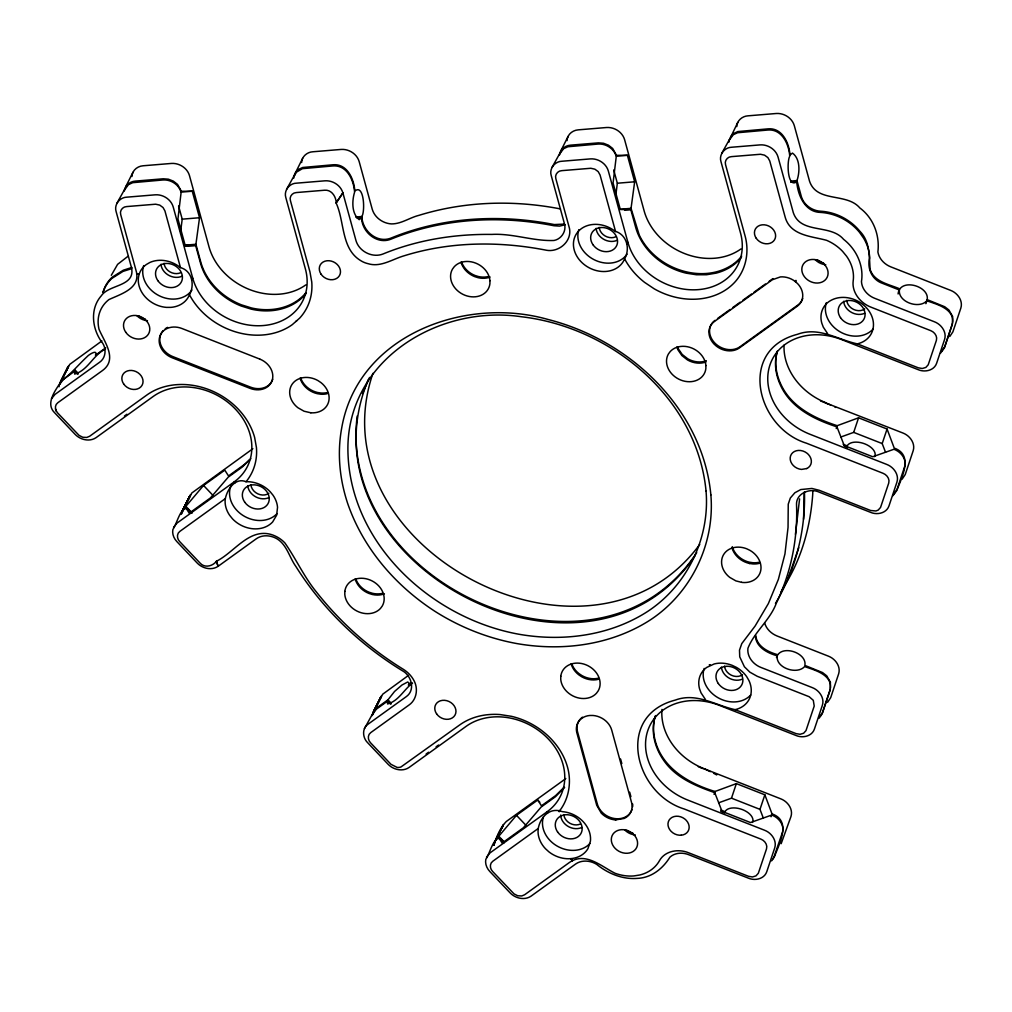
<?xml version="1.0" encoding="UTF-8"?>
<svg xmlns="http://www.w3.org/2000/svg" width="1012" height="1012" viewBox="0 0 1012 1012"><rect width="100%" height="100%" fill="white"/><g stroke="black" fill="none" stroke-linecap="round" stroke-linejoin="round"><path stroke-width="1.5" d="M246.055 481.725C235.037 477.095 226.852 489.972 225.233 499.232A27.223 22.466 27.9 0 0 229.648 515.31L232.532 518.865A27.223 22.466 27.9 0 0 272.658 521.939L276.63 515.222L277.541 507.303A27.223 22.466 27.9 0 0 273.076 495.285L270.179 491.731A27.223 22.466 27.9 0 0 246.055 481.725A67.096 55.369 27.9 0 0 256.441 447.57L254.632 437.437A67.096 55.369 27.9 0 0 146.791 395.059L89.651 436.248L86.779 437.45L82.769 437.26L79.037 435.362L57.671 412.972C54.888 410.277 54.357 405.091 57.836 402.713L102.44 370.569C118.024 359.311 104.287 341.752 99.024 329.279A39.949 32.953 27.9 0 1 108.954 299.565C121.073 293.935 141.541 288.205 135.962 270.229L120.694 214.569C119.441 210.711 122.667 206.65 126.626 206.575L155.658 204.209L159.732 205.107L163.046 207.536L164.931 210.913L180.478 267.623C192.217 270.761 194.886 285.207 189.459 294.745A27.223 22.466 27.9 0 1 170.977 307.37L166.461 307.382A27.223 22.466 27.9 0 1 140.592 290.027A27.223 22.466 27.9 0 1 146.234 264.575L149.789 262.513A27.223 22.466 27.9 0 1 179.896 267.168L180.478 267.623M812.762 490.643L812.762 493.755C810.511 526.556 801.58 559.32 783.579 587.074M494.235 845.26L494.248 844.122M560.711 815.052L560.699 815.545A13.966 11.524 27.9 0 0 581.698 827.525M782.896 830.713C783.579 823.654 778.127 817.367 771.751 815.052L750.524 822.554L722.024 811.358L714.75 792.662C695.459 785.932 675.194 777.532 663.366 759.885A60.505 49.917 27.9 0 1 655.485 715.573M830.548 688.059C831.497 674.245 814.458 670.096 804.629 666.579C796.937 675.118 775.496 667.895 777.203 655.814C767.665 653.157 756.204 647.338 755.395 636.143M905.095 464.925C905.778 457.841 900.338 451.592 893.963 449.265L872.736 456.754L844.236 445.558L836.962 426.862C814.508 419.613 790.992 408.076 780.619 385.509A60.505 49.917 27.9 0 1 777.254 351.164M952.76 322.259C953.709 308.445 936.657 304.308 926.828 300.792C919.111 309.432 897.834 302.006 899.402 290.014L882.236 283.259C871.99 279.717 866.879 268.218 869.662 257.971A46.539 38.405 27.9 0 0 863.679 238.275L859.454 232.267A46.539 38.405 27.9 0 0 820.302 212.406C804.768 211.976 797.798 195.012 796.722 181.755L790.65 182.261M803.579 519.245L804.198 492.667M804.451 491.68C805.678 530.769 795.596 569.895 775.458 603.43M357.173 416.058C336.414 585.341 598.37 702.379 696.711 552.641M795.432 534.298L799.594 498.853M180.604 231.647L182.211 219.161L178.567 205.904M615.739 195.708L617.345 183.223L613.715 169.978M131.939 176.531L132.129 175.076M301.639 162.527C301.715 156.632 307.129 152.04 312.809 151.775L341.158 149.434C348.912 148.865 356.932 153.938 359.146 161.503L372.239 209.231C374.63 217.529 382.814 223.361 391.29 223.905C401.132 224.095 409.658 217.618 418.968 215.341C464.647 201.236 513.653 199.794 560.458 208.927M567.074 140.605L567.264 139.15M736.774 126.601C736.85 120.681 742.277 116.14 747.957 115.836L776.293 113.496C784.047 112.939 792.067 117.999 794.281 125.564L809.549 181.237C816.975 203.07 846.538 192.305 859.833 207.941C873.558 218.137 879.871 235.315 877.885 251.95C879.048 258.806 884.425 264.334 890.775 266.852L950.635 290.381C957.466 292.961 963.171 300.577 960.856 308.053L952.887 331.873L949.762 336.528M538.245 828.474L538.169 829.106A27.223 22.466 27.9 0 0 545.468 848.726L548.934 851.876A27.223 22.466 27.9 0 0 587.934 848.651L590.413 841.225A27.223 22.466 27.9 0 0 562.368 811.662C550.06 806.855 540.471 816.747 538.245 828.474L492.806 861.237C489.34 863.603 489.846 868.802 492.642 871.484L514.007 893.874L517.739 895.772L521.749 895.962L524.621 894.76L569.225 862.616C585.227 851.269 601.242 866.398 615.106 873.293A39.949 32.953 27.9 0 0 633.904 875.937L639.875 874.975A39.949 32.953 27.9 0 0 659.52 860.592C665.162 850.611 678.672 848.651 688.577 852.762L748.437 876.278L752.409 876.961L755.977 875.886L758.33 873.267L766.514 848.878C767.804 844.742 764.642 840.517 760.86 839.1L684.163 808.967C634.448 793.648 614.891 715.724 675.257 700.102C696.585 692.17 715.155 705.364 735.104 709.652L796.102 733.624L800.075 734.295L803.642 733.232L805.995 730.601L814.217 706.047L813.294 700.329L809.183 696.724L757.191 676.269L749.867 672.158L744.415 666.781L739.734 656.851L739.494 650.159L741.783 643.594L755.104 626.048L768.374 603.557L778.367 579.408L784.958 553.918L788.044 527.429L788.247 504.166L790.309 498.056L794.863 492.755L800.796 489.555L811.902 488.454L819.315 490.314L870.649 510.491L875.924 510.984L878.188 510.086L880.541 507.467L888.726 483.078C890.016 478.929 886.841 474.729 883.071 473.3L806.374 443.167C756.647 427.848 737.103 349.924 797.469 334.302C818.797 326.37 837.367 339.564 857.316 343.865L918.301 367.824L922.286 368.494L925.853 367.432L928.206 364.801L936.378 340.424C937.669 336.275 934.519 332.088 930.724 330.646L870.864 307.117C860.478 303.094 851.712 292.519 853.179 280.919A39.949 32.953 27.9 0 0 846.589 256.238L842.566 251.343A39.949 32.953 27.9 0 0 826.576 240.312C811.282 236.163 789.891 235.619 785.034 216.644L769.765 160.971L767.88 157.594L764.566 155.165L760.505 154.267L731.474 156.632C727.514 156.696 724.276 160.769 725.541 164.627L745.085 235.948C749.475 251.861 746.122 269.825 734.838 282.146A67.096 55.369 27.9 0 1 654.195 288.812L644.505 282.31A67.096 55.369 27.9 0 1 624.606 258.819C630.337 248.876 626.896 234.531 615.043 231.229A27.223 22.466 27.9 0 0 576.941 233.076A27.223 22.466 27.9 0 0 588.933 267.674A27.223 22.466 27.9 0 0 624.606 258.819M305.864 292.645L304.65 294.277A60.505 49.917 27.9 0 1 251.431 307.939L241.438 304.84A60.505 49.917 27.9 0 1 200.755 261.956L195.911 244.271L199.528 217.732L192.255 191.217L181.376 191.268L177.53 184.399L173.356 181.135L168.397 179.187L163.274 178.795L135.418 181.097C130.042 181.401 124.868 185.424 124.312 190.977M741.682 256.125A60.505 49.917 27.9 0 1 733.143 264.233C710.588 279.843 679.115 274.745 658.331 258.49A60.505 49.917 27.9 0 1 639.242 235.024L631.045 208.345L634.663 181.793L627.389 155.291L616.51 155.342L612.665 148.46L608.49 145.209L603.544 143.261L598.408 142.869L570.553 145.159C565.189 145.5 559.99 149.472 559.446 155.038M59.025 386.786L59.253 385.711M101.908 340.93L69.727 364.383L59.518 384.535L63.427 379.323L74.774 371.138L77.924 374.465M181.3 514.362L191.761 493.034L250.508 450.441A60.239 49.702 27.9 0 0 252.861 448.632M293.758 178.099L294.505 174.734L302.613 158.391M372.188 715.585L382.65 694.257L408.468 675.396M493.995 845.298C496.399 836.848 500.168 827.854 506.304 821.491L563.431 780.315A60.239 49.702 27.9 0 0 565.784 778.494M728.893 142.161L729.146 141.035M729.412 139.858L737.748 122.452M777.267 351.721L776.052 357.198A60.505 49.917 27.9 0 0 780.872 384.332C791.257 406.9 814.774 418.424 837.215 425.685L858.568 417.817L887.069 429.025L894.216 448.076C913.988 455.008 901.616 477.664 896.796 490.516L892.875 495.804M615.777 819.91L616.068 818.721L615.448 819.91A18.621 15.357 27.9 0 1 601.255 813.117L596.726 805.274L576.903 732.979A18.621 15.357 27.9 0 1 589.907 715.471L592.994 715.471A18.621 15.357 27.9 0 1 611.716 730.107L631.539 802.402A18.621 15.357 27.9 0 1 624.227 818.442L615.448 819.91M795.558 281.779L795.925 280.375L795.306 281.551L797.671 283.702A18.621 15.357 27.9 0 1 797.317 306.168L739.405 347.926A18.621 15.357 27.9 0 1 716.382 346.155L714.017 344.004A18.621 15.357 27.9 0 1 714.371 321.538L772.282 279.78L780.404 276.909A18.621 15.357 27.9 0 1 795.306 281.551M66.994 369.899L67.551 367.824M189.029 498.549L189.598 496.475L181.806 512.072L190.509 494.653M380.145 698.963L381.397 695.876M501.965 828.423L503.432 824.527M60.416 382.587C55.065 390.86 45.173 403.725 54.774 412.909L75.166 434.388C80.353 439.866 89.613 442.092 96.102 437.627L153.242 396.438A60.239 49.702 27.9 0 1 235.404 409.114A60.239 49.702 27.9 0 1 234.253 481.826L234.645 483.002M190.926 513.135C182.527 498.271 177.062 524.279 172.9 529.39C171.964 533.792 173.798 538.359 176.822 541.559L197.201 563.039C202.4 568.516 211.647 570.743 218.149 566.277L256.39 538.713C262.576 534.374 271.102 535.209 277.313 539.004C287.003 545.164 289.483 557.637 295.883 566.48C322.512 608.895 359.45 644.378 402.055 670.551C411.34 675.257 415.793 689.969 406.242 696.673L368.001 724.238C361.739 728.501 362.625 737.938 367.71 742.77L388.089 764.262C393.288 769.74 402.536 771.954 409.038 767.488L466.178 726.312A60.239 49.702 27.9 0 1 548.327 738.988A60.239 49.702 27.9 0 1 547.176 811.7L547.568 812.864M503.849 842.996C495.463 828.132 489.998 854.141 485.823 859.251C484.9 863.666 486.721 868.22 489.745 871.421L510.137 892.913C515.323 898.39 524.57 900.604 531.072 896.139L575.676 863.995C581.875 859.669 590.439 860.478 596.65 864.349C608.06 873.571 622.481 879.592 637.37 878.378C651.462 877.834 662.822 868.65 669.919 857.164C674.941 852.623 682.518 852.256 688.615 854.672L748.475 878.188C754.977 880.997 764.3 879.011 766.767 871.724L774.724 847.892C777.077 840.428 771.359 832.749 764.503 830.219L687.818 800.087A60.239 49.702 27.9 0 1 647.731 730.778A60.239 49.702 27.9 0 1 719.443 705.389L796.14 735.534C802.642 738.33 811.966 736.356 814.42 729.057L822.389 705.225C824.729 697.761 819.024 690.095 812.168 687.565L760.834 667.389C753.27 664.441 746.894 656.75 747.919 648.3C754.345 631.88 770.094 620.128 776.331 603.177C791.03 572.703 797.873 538.751 796.533 504.963C795.761 493.35 810.005 487.62 819.366 492.224L870.687 512.388C877.189 515.197 886.512 513.21 888.979 505.924L896.936 482.091C899.288 474.615 893.571 466.975 886.714 464.419L810.017 434.287A60.239 49.702 27.9 0 1 769.942 364.978A60.239 49.702 27.9 0 1 841.655 339.602L918.352 369.734C924.854 372.53 934.177 370.556 936.631 363.257L944.588 339.437C946.941 331.974 941.236 324.321 934.38 321.765L874.52 298.236C867.676 295.529 861.857 289.166 861.465 281.589C864.02 265.46 856.278 249.192 843.578 239.325C830.308 223.614 800.682 234.48 793.294 212.621L778.026 156.961C775.837 149.371 767.804 144.286 760.037 144.893L731.689 147.233C724.541 147.36 718.735 154.735 720.974 161.667L740.518 232.988A60.239 49.702 27.9 0 1 698.457 289.622A60.239 49.702 27.9 0 1 627.883 242.285L608.326 170.965C606.137 163.387 598.105 158.302 590.338 158.897L561.989 161.237C554.867 161.363 548.934 168.7 551.262 175.683L564.354 223.412C566.771 230.825 561.584 239.072 553.994 240.476C533.273 241.337 512.755 233.228 491.781 234.417C454.692 233.936 417.387 239.857 382.991 253.999C372.403 258.199 359.146 251.495 355.984 240.616L342.891 192.887C340.702 185.297 332.67 180.225 324.903 180.819L296.554 183.159C289.369 183.235 283.613 190.686 285.827 197.593L305.384 268.914A60.239 49.702 27.9 0 1 263.31 325.548A60.239 49.702 27.9 0 1 192.748 278.211L173.191 206.891C171.003 199.313 162.957 194.228 155.203 194.823L126.854 197.163C119.707 197.315 113.863 204.664 116.127 211.609L131.396 267.282C136.114 286.775 109.005 284.144 101.339 295.744C89.398 309.153 92.143 329.899 102.705 343.258C106.589 349.203 105.703 358.058 99.669 362.22L55.065 394.364L51.511 398.703M225.322 498.612L179.883 531.363C176.404 533.741 176.936 538.928 179.719 541.622L200.098 563.102C204.614 568.276 212.71 566.265 216.429 561.243C234.126 552.59 248.965 527.897 271.292 534.526C276.44 536.12 281.146 538.979 284.865 542.9C296.136 559.003 304.22 577.27 316.87 592.564C340.892 622.987 370.278 648.983 403.282 669.274C407.76 672.069 411.568 675.94 414.009 680.646C418.361 688.641 416.742 699.697 409.012 705.022L370.772 732.587C367.305 734.952 367.799 740.164 370.607 742.846L390.986 764.326L397.058 767.387A8.501 7.008 27.9 0 0 400.942 766.982L459.714 724.934A67.096 55.369 27.9 0 1 500.092 714.561L511.376 716.306A67.096 55.369 27.9 0 1 567.568 767.311C571.717 782.39 568.908 799.353 558.991 811.599M296.82 320.64L295.871 321.474M336.123 202.995L342.891 192.887L336.123 202.995C344.637 221.388 341.044 248.484 360.31 260.375A19.734 16.281 27.9 0 0 368.026 263.664C380.537 267.649 392.39 259.173 403.914 255.859C450.1 241.387 499.624 241.008 546.86 250.318C560.015 252.431 573.399 239.73 568.921 226.372L555.828 178.631C554.576 174.785 557.814 170.712 561.774 170.648L590.806 168.27L594.866 169.181L598.181 171.61L600.065 174.987L615.612 231.697M559.396 811.599L559.775 810.473M749.917 563.494L749.146 563.38A20.455 16.875 27.9 0 1 732.018 547.834M714.055 794.357L715.016 791.485L736.356 783.617L764.857 794.812L772.017 813.876L771.055 816.747M836.254 428.557L837.215 425.685M836.595 427.962L836.962 426.862M798.772 547.72L788.044 578.434M776.495 657.509C780.568 643.923 807.26 652.512 804.882 665.403L822.528 672.55L826.703 675.801L830.435 682.278L830.068 690.235L822.25 713.65L819.125 718.216M898.087 293.973C899.832 276.187 934.076 287.37 926.132 302.499M718.722 802.782L731.486 798.177L736.356 783.617M840.934 436.982L853.698 432.377L858.568 417.817M925.866 303.676L926.828 300.792M763.326 818.088L759.987 809.372L764.857 794.812M885.538 452.288L882.198 443.572L887.069 429.025M782.668 831.725L773.927 857.139M830.333 689.058L822.503 712.473L820.264 716.268M904.88 465.925L897.062 489.34L893.938 493.907M952.545 323.258L944.715 346.673L941.603 351.24M132.218 174.418C133.344 169.459 138.163 166.095 143.109 165.778L171.458 163.438C179.2 162.881 187.233 167.954 189.446 175.506L209.003 246.827A60.239 49.702 27.9 0 0 305.826 284.878M567.352 138.492C568.478 133.508 573.311 130.194 578.244 129.852L606.593 127.512C614.347 126.955 622.355 132.015 624.581 139.58L644.138 210.901A60.239 49.702 27.9 0 0 740.961 248.939M372.922 373.339C313.366 548.023 590.085 693.41 699.735 544.469M563.988 224.107L554.285 224.563C500.017 213.886 442.573 216.922 391.1 238.048C377.033 243.677 362.309 230.787 361.841 216.517C365.307 211.394 364.067 183.438 354.845 191.002C354.01 179.162 347.268 163.463 332.973 164.779L302.689 167.486L298.439 169.447L295.428 172.723M899.668 288.837C889.371 284.321 874.09 282.032 870.143 269.458C869.106 256.112 870.181 241.59 859.719 231.09A46.539 38.405 27.9 0 0 820.555 211.217C812.041 210.736 803.756 204.892 801.352 196.556L796.975 180.579C799.923 172.027 800.302 158.745 792.472 153.09L789.992 155.076C789.196 143.211 782.314 127.563 768.108 128.853L737.824 131.56L733.573 133.521L730.563 136.797M368.305 379.664C293.025 559.484 585.126 716.547 694.725 556.296M362.435 393.516L369.557 377.425M111.307 275.315L117.594 264.36L127.866 256.39M124.539 189.927L128.473 184.639L132.724 182.679L163.008 179.972C170.914 179.39 179.073 184.665 181.11 192.444L177.935 218.959L185.196 245.461L195.645 245.461L200.49 263.133A60.505 49.917 27.9 0 0 241.172 306.016L251.166 309.128A60.505 49.917 27.9 0 0 306.294 293.24M294.252 175.911L296.491 172.129L302.424 168.662L332.72 165.955C346.989 164.652 353.82 180.326 354.592 192.191C351.898 200.831 351.569 213.848 359.222 219.667L361.575 217.694L356.945 218.073M181.54 513.248L182.464 511.237M559.674 154.001L563.608 148.713L567.858 146.753L598.143 144.046C606.049 143.464 614.221 148.739 616.257 156.518L613.07 183.033L620.331 209.535L630.78 209.522L635.625 227.207A60.505 49.917 27.9 0 0 686.3 273.189L696.471 274.758L706.515 274.745L716.116 273.139A60.505 49.917 27.9 0 0 741.429 257.314M372.429 714.472L376.363 709.184L387.697 701.012L390.86 704.339M729.386 139.985L733.308 134.697L737.558 132.736L767.855 130.029C781.96 128.764 789.031 144.362 789.727 156.253C786.716 161.439 787.361 188.649 796.722 181.755M494.476 843.122L495.387 841.111M74.774 371.138L74.597 374.098C87.981 370.405 93.281 354.769 105.438 349.039M387.697 701.012L387.52 703.972C398.564 701.152 403.99 689.374 412.567 683.087M125.716 186.739L132.901 172.394M59.759 383.421L68.462 366.015M560.863 150.813L568.048 136.468M372.694 713.296L380.752 697.167M494.729 841.946L502.787 825.817M60.201 382.46L68.082 366.774L60.682 381.41C70.764 374.364 78.228 364.902 87.234 356.528C88.74 354.605 98.215 348.811 95.47 355.237L105.703 347.862M182.249 511.111L190.13 495.412L182.717 510.061L203.551 485.456L224.79 470.15L228.522 475.944L242.69 465.735A60.505 49.917 27.9 0 0 249.331 459.853M373.137 712.322L381.018 696.635L373.605 711.284L376.616 708.008L387.963 699.836L394.541 691.474L401.992 684.997L407.672 682.012L409.088 682.999L408.393 685.099L411.656 682.746M495.172 840.972L503.053 825.286L495.652 839.935L516.474 815.318L537.714 800.024L539.788 802.212M780.707 592.602L786.425 581.584M364.447 728.577L373.352 712.461M116.886 203.285L125.463 187.916M286.598 189.269L295.162 173.9M552.033 167.347L560.597 151.99M721.733 153.343L730.297 137.974M173.558 527.353L177.113 523.014L234.253 481.826L235.29 482.56M486.481 857.227L490.036 852.888L547.176 811.7L548.213 812.421M781.15 843.704L790.979 816.507C793.307 809.043 787.589 801.415 780.758 798.835L704.074 768.703A60.239 49.702 27.9 0 1 661.949 709.412M191.787 279.603L192.748 278.211L191.584 278.781M626.921 243.664L627.883 242.285L626.719 242.855M250.812 458.689L242.425 466.911L228.269 477.12L210.458 497.891L189.231 513.198L185.791 507.733M564 787.374L555.613 795.609L541.458 805.805L537.714 800.024M564.607 787.387L555.36 796.786L541.192 806.994L523.394 827.753L502.154 843.059L498.726 837.594M772.611 858.922L773.231 858.087M772.966 859.264L774.585 856.304C779.404 843.451 791.776 820.808 772.017 813.876M902.109 479.195L905.234 474.539L913.191 450.707C915.518 443.231 909.801 435.628 902.97 433.035L825.425 402.827M827.563 702.328L830.688 697.673L838.644 673.84C840.972 666.377 835.254 658.761 828.423 656.168L777.102 636.004C771.422 633.727 766.4 629.11 764.705 623.114M940.527 353.137L944.462 347.85L952.279 324.435L952.646 316.478L948.902 310.014L944.727 306.75L927.093 299.615M771.473 860.883L772.346 860.099M124.413 416.058L126.917 414.25M717.508 318.54L730.095 309.457M732.625 307.648L740.177 302.196M742.694 300.387L751.511 294.037M754.029 292.215L765.363 284.043M769.133 281.323L772.915 278.604M426.103 754.029L428.595 752.22M436.096 746.818L438.588 745.022M735.104 709.652L735.775 709.501A27.223 22.466 27.9 0 0 748.956 680.57L746.729 676.712A27.223 22.466 27.9 0 0 736.432 667.376L732.157 665.327A27.223 22.466 27.9 0 0 714.244 663.948L706.705 667.427A27.223 22.466 27.9 0 0 699.545 688.83L701.05 692.878L705.389 699.418M131.952 267.446L123.287 270.217L112.117 277.237A46.539 38.405 27.9 0 0 103.009 292.354M490.112 277.01L488.227 277.68A20.455 16.875 27.9 0 1 478.145 277.705L474.767 276.655A20.455 16.875 27.9 0 1 463.825 268.104L462.142 265.195A20.455 16.875 27.9 0 1 461.017 262.159M706.325 360.689L704.428 361.36A20.455 16.875 27.9 0 1 687.755 358.792L682.202 354.44L678.356 348.874A20.455 16.875 27.9 0 1 677.534 346.85M706.06 361.866L704.162 362.536A20.455 16.875 27.9 0 1 687.502 359.968L681.949 355.617L678.091 350.051A20.455 16.875 27.9 0 1 676.965 347.015M565.177 224.727L559.649 226.106L554.019 225.752C499.751 215.063 442.307 218.111 390.847 239.224C376.894 244.815 361.879 232.026 361.575 217.694M131.737 268.661L123.021 271.393L111.851 278.414A46.539 38.405 27.9 0 0 103.097 292.304M857.316 343.865L857.974 343.7A27.223 22.466 27.9 0 0 866.044 307.357C856.822 297.617 840.453 293.708 828.904 301.627A27.223 22.466 27.9 0 0 821.757 323.03L823.262 327.078L827.588 333.618M181.237 192.128L192.255 191.217M616.371 156.202L627.389 155.291M182.211 219.161L199.528 217.732M617.345 183.223L634.663 181.793M355.655 217.023L361.841 216.517M790.903 181.085L796.975 180.579M185.07 245.17L195.911 244.271M620.166 209.244L631.045 208.345M184.753 246.359L195.645 245.461M624.568 210.041L630.78 209.522M136.633 274.163L139.276 273.948L136.633 273.885M749.146 563.38L752.586 563.912A20.455 16.875 27.9 0 0 759.228 563.355M820.504 400.904L830.662 405.015M698.293 766.704L700.62 767.602M853.698 432.377L882.198 443.572M843.173 444.281L847.208 445.875A14.775 8.273 18.5 0 1 864.83 443.876A14.775 8.273 18.5 0 1 874.634 456.652M844.261 445.988L846.943 447.051A14.775 8.273 18.5 0 0 846.487 448.341M777.456 654.625C768.133 652.019 756.812 646.415 755.736 635.498M710.462 665.289L709.285 664.821L710.247 665.365M700.974 767.754L703.213 768.627M715.016 791.485C689.539 783.819 662.771 768.563 655.321 741.126A60.505 49.917 27.9 0 1 654.916 717.192M731.486 798.177L759.987 809.372M720.961 810.081L724.997 811.662A14.775 8.273 18.5 0 1 742.618 809.676A14.775 8.273 18.5 0 1 752.422 822.44M720.696 811.257L724.731 812.851M710.323 771.65L704.074 768.703M834.925 407.026L835.773 407.444M713.561 773.244L716.724 774.939M840.782 338.995L841.655 339.336M718.571 704.782L719.443 705.124M203.551 485.456L212.887 495.298M516.474 815.318L525.823 825.172M75.027 369.962L78.19 373.289M387.963 699.836L391.113 703.15M186.056 506.557L192.204 513.033M498.979 836.418L504.115 841.82M572.628 860.668L570.73 858.657L572.362 860.769M55.496 408.911L56.444 411.34M216.328 561.559L218.149 566.277L216.429 561.243M620.596 759.051L621.836 763.567M629.679 792.181L630.919 796.697M336.224 202.691C335.946 196.505 331.569 189.586 324.675 190.218L296.339 192.558C292.379 192.634 289.128 196.695 290.406 200.553L309.95 271.874L311.759 282.006A67.096 55.369 27.9 0 1 299.704 318.084L292.329 324.612A67.096 55.369 27.9 0 1 189.459 294.745M596.093 228.332L596.473 230.432A13.966 11.524 27.9 0 0 617.092 240.312M247.776 485.671L248.142 487.784A13.966 11.524 27.9 0 0 268.775 497.664M826.285 403.168L826.285 402.902A60.239 49.702 27.9 0 1 784.06 345.092M181.958 276.238A13.966 11.524 27.9 0 1 160.959 264.258M742.416 679.09A13.966 11.524 27.9 0 1 721.417 667.098M384.421 593.816A20.455 16.875 27.9 0 1 372.302 594.487L368.925 593.437A20.455 16.875 27.9 0 1 355.174 578.953M327.331 393.655A20.455 16.875 27.9 0 1 320.69 394.199L317.249 393.668A20.455 16.875 27.9 0 1 300.121 378.121M147.474 320.715A13.966 11.524 27.9 0 1 136.835 315.617M864.627 313.29A13.966 11.524 27.9 0 1 843.628 301.31M635.283 834.925A13.966 11.524 27.9 0 1 624.644 829.84M598.332 679.33A20.455 16.875 27.9 0 1 581.66 676.75L578.712 674.776A20.455 16.875 27.9 0 1 571.122 663.796M825.779 264.714A13.966 11.524 27.9 0 1 815.141 259.616M590.009 843.451A27.223 22.466 27.9 0 1 557.283 846.146A27.223 22.466 27.9 0 1 543.457 816.874M277.086 513.577A27.223 22.466 27.9 0 1 243.006 515.462A27.223 22.466 27.9 0 1 231.52 484.584M750.727 695.004A27.223 22.466 27.9 0 1 718.001 697.711A27.223 22.466 27.9 0 1 704.175 668.426M627.048 254.176A27.223 22.466 27.9 0 1 594.069 259.679A27.223 22.466 27.9 0 1 578.839 229.661M872.939 329.216A27.223 22.466 27.9 0 1 840.213 331.911A27.223 22.466 27.9 0 1 826.374 302.639M191.913 290.102A27.223 22.466 27.9 0 1 158.935 295.618A27.223 22.466 27.9 0 1 143.704 265.587M163.172 330.595A18.621 15.357 27.9 0 0 172.85 356.603L250.584 387.153A18.621 15.357 27.9 0 0 272.747 379.31M165.222 328.786A18.621 15.357 27.9 0 1 167.638 327.369M632.032 809.448A18.621 15.357 27.9 0 1 614.512 818.544A18.621 15.357 27.9 0 1 597.346 804.097L577.536 731.802A18.621 15.357 27.9 0 1 582.419 717.166M632.664 804.034A18.621 15.357 27.9 0 1 632.614 806.804M802.706 298.591A18.621 15.357 27.9 0 1 797.949 304.991L740.025 346.736A18.621 15.357 27.9 0 1 714.636 342.828A18.621 15.357 27.9 0 1 714.991 320.349M180.604 272.734A10.993 9.07 27.9 0 1 164.07 263.297M488.48 276.504A20.455 16.875 27.9 0 1 478.398 276.529L475.02 275.479A20.455 16.875 27.9 0 1 464.091 266.915L462.408 264.018A20.455 16.875 27.9 0 1 461.586 262.007M327.584 392.479A20.455 16.875 27.9 0 1 320.943 393.023L317.515 392.492A20.455 16.875 27.9 0 1 300.703 377.969M382.65 593.298A20.455 16.875 27.9 0 1 372.568 593.31L369.19 592.26A20.455 16.875 27.9 0 1 355.756 578.788M268.85 493.325A10.993 9.07 27.9 0 1 257.693 493.78A10.993 9.07 27.9 0 1 250.887 484.71M742.504 674.751A10.993 9.07 27.9 0 1 731.347 675.219A10.993 9.07 27.9 0 1 724.541 666.149M145.386 319.172A13.966 11.524 27.9 0 1 138.872 316.06M580.357 824.021A10.993 9.07 27.9 0 1 563.823 814.584M864.716 308.951A10.993 9.07 27.9 0 1 853.559 309.419A10.993 9.07 27.9 0 1 846.74 300.349M759.481 562.179A20.455 16.875 27.9 0 1 752.839 562.723L749.411 562.204A20.455 16.875 27.9 0 1 732.283 546.657M615.739 236.808A10.993 9.07 27.9 0 1 599.205 227.371M823.692 263.171A13.966 11.524 27.9 0 1 817.177 260.046M598.598 678.154A20.455 16.875 27.9 0 1 581.925 675.573L578.965 673.6A20.455 16.875 27.9 0 1 571.704 663.644M633.196 833.395A13.966 11.524 27.9 0 1 626.681 830.27M706.034 490.947C710.146 538.89 686.313 587.289 645.441 612.855C607.959 636.105 561.926 641.772 518.954 634.246C430.935 618.345 348.988 543.039 347.9 449.885C347.002 359.829 438.892 304.283 521.661 316.781C611.349 327.154 697.066 398.07 706.034 490.947M710.867 494.931C715.117 544.671 690.399 594.866 648.022 621.381C609.135 645.492 561.394 651.374 516.816 643.569A192.824 159.099 27.9 0 1 435.274 611.539C395.578 585.935 363.118 548.34 347.635 503.356A192.824 159.099 27.9 0 1 341.79 427.519C358.172 335.023 465.191 295.732 548.074 319.488C629.553 340.045 702.758 408.633 710.867 494.931M344.839 591.4L344.788 594.449A20.455 16.875 27.9 0 0 359.083 612.032A20.455 16.875 27.9 0 0 380.449 608.465L382.22 606.087A20.455 16.875 27.9 0 0 369.823 579.889A20.455 16.875 27.9 0 0 344.839 591.4M489.96 280.678L489.909 283.727A20.455 16.875 27.9 0 1 464.925 295.238A20.455 16.875 27.9 0 1 452.528 269.028L454.299 266.662A20.455 16.875 27.9 0 1 475.665 263.095A20.455 16.875 27.9 0 1 489.96 280.678M560.787 676.256L560.737 679.305A20.455 16.875 27.9 0 0 575.031 696.888A20.455 16.875 27.9 0 0 596.397 693.321L598.155 690.943A20.455 16.875 27.9 0 0 585.771 664.732A20.455 16.875 27.9 0 0 560.787 676.256M705.908 365.534L705.857 368.57A20.455 16.875 27.9 0 1 680.874 380.095A20.455 16.875 27.9 0 1 668.477 353.884L670.248 351.518A20.455 16.875 27.9 0 1 691.613 347.951A20.455 16.875 27.9 0 1 705.908 365.534M806.741 468.556L801.555 469.416A10.993 9.07 27.9 0 1 790.574 455.919A10.993 9.07 27.9 0 1 806.981 453.186L808.373 454.451A10.993 9.07 27.9 0 1 806.741 468.556M681.165 835.216L679.343 835.216A10.993 9.07 27.9 0 1 668.363 821.719A10.993 9.07 27.9 0 1 684.77 818.974L686.174 820.251A10.993 9.07 27.9 0 1 688.767 829.739A10.993 9.07 27.9 0 1 681.165 835.216M310.848 412.795L304.03 411.214L297.857 407.697A20.455 16.875 27.9 0 1 292.455 383.776A20.455 16.875 27.9 0 1 317.983 380.601L320.943 382.587A20.455 16.875 27.9 0 1 328.381 402.599A20.455 16.875 27.9 0 1 310.848 412.795M741.568 582.317L735.926 580.913L729.753 577.397A20.455 16.875 27.9 0 1 723.542 554.702A20.455 16.875 27.9 0 1 746.666 548.77L749.879 550.313A20.455 16.875 27.9 0 1 760.67 570.869A20.455 16.875 27.9 0 1 742.745 582.495L741.568 582.317M818.354 260.476L816.279 259.831A13.637 11.258 27.9 0 0 802.415 272.987A13.637 11.258 27.9 0 0 823.553 281.285A13.637 11.258 27.9 0 0 820.681 261.551L818.354 260.476M627.857 830.7L625.783 830.042A13.637 11.258 27.9 0 0 611.906 843.198A13.637 11.258 27.9 0 0 633.057 851.509A13.637 11.258 27.9 0 0 630.172 831.775L627.857 830.7M259.742 359.07L181.996 328.52A18.621 15.357 27.9 0 0 159.833 336.363A18.621 15.357 27.9 0 0 172.217 357.793L249.964 388.33A18.621 15.357 27.9 0 0 272.127 380.487A18.621 15.357 27.9 0 0 259.742 359.07M244.651 502.066A13.966 11.524 27.9 0 0 267.914 503.849A13.966 11.524 27.9 0 0 254.796 484.874A13.966 11.524 27.9 0 0 244.651 502.066M557.574 831.927A13.966 11.524 27.9 0 0 580.837 833.711A13.966 11.524 27.9 0 0 567.732 814.749A13.966 11.524 27.9 0 0 557.574 831.927M321.12 274.265A10.993 9.07 27.9 0 0 339.437 275.669A10.993 9.07 27.9 0 0 329.115 260.729A10.993 9.07 27.9 0 0 321.12 274.265M123.679 383.991A10.993 9.07 27.9 0 0 141.996 385.395A10.993 9.07 27.9 0 0 131.674 370.455A10.993 9.07 27.9 0 0 123.679 383.991M125.766 332.265A13.637 11.258 27.9 0 0 148.486 334.011A13.637 11.258 27.9 0 0 135.684 315.478A13.637 11.258 27.9 0 0 125.766 332.265M756.268 238.339A10.993 9.07 27.9 0 0 774.572 239.743A10.993 9.07 27.9 0 0 764.25 224.803A10.993 9.07 27.9 0 0 756.268 238.339M436.602 713.852A10.993 9.07 27.9 0 0 454.919 715.256A10.993 9.07 27.9 0 0 444.597 700.317A10.993 9.07 27.9 0 0 436.602 713.852M718.292 683.492A13.966 11.524 27.9 0 0 741.556 685.276A13.966 11.524 27.9 0 0 728.45 666.301A13.966 11.524 27.9 0 0 718.292 683.492M592.969 244.714A13.966 11.524 27.9 0 0 616.232 246.498A13.966 11.524 27.9 0 0 603.127 227.536A13.966 11.524 27.9 0 0 592.969 244.714M840.504 317.692A13.966 11.524 27.9 0 0 863.767 319.476A13.966 11.524 27.9 0 0 850.662 300.513A13.966 11.524 27.9 0 0 840.504 317.692M157.834 280.64A13.966 11.524 27.9 0 0 181.097 282.437A13.966 11.524 27.9 0 0 167.979 263.462A13.966 11.524 27.9 0 0 157.834 280.64"/></g></svg>
